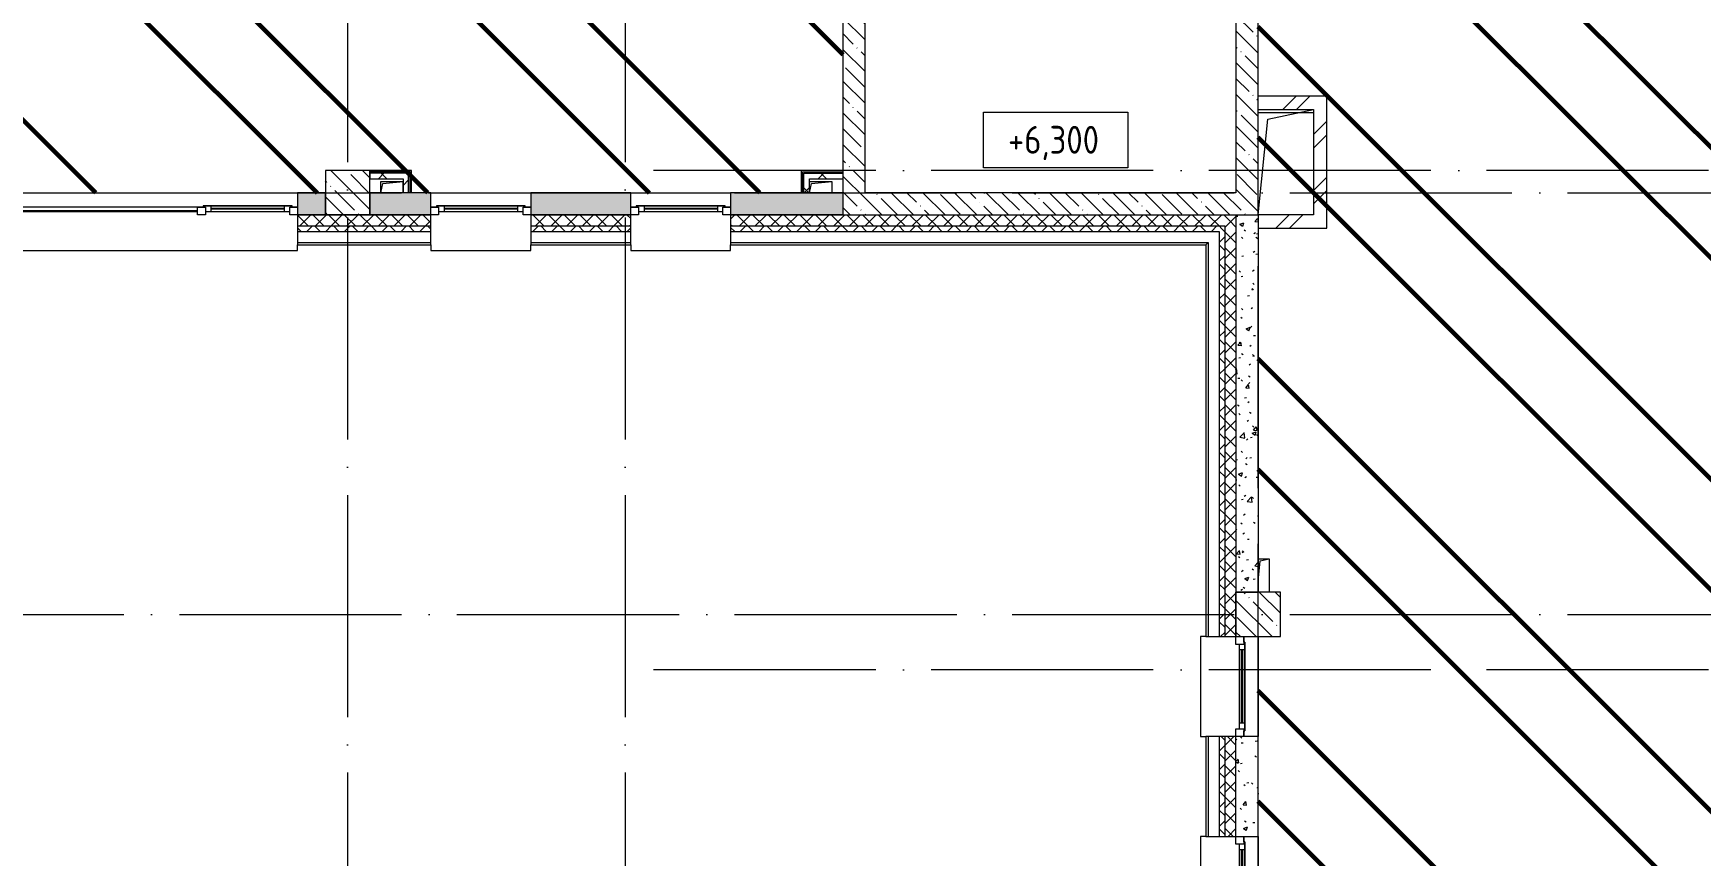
# Model space of a CAD drawing. Header units: millimetres. Extents: x -68946 to 288321, y -402657 to 324925.
# Drawn here: x 121923 to 136938, y -238104 to -230695 of the extents above; entities that cross this region are included whole.
import ezdxf

# ---------------------------------------------------------------- set-up
doc = ezdxf.new("R2010")
doc.units = ezdxf.units.MM
doc.linetypes.add('ADSK_Линия сетки', pattern=[2500, 2000, -250, 0, -250])
for name, color, linetype, lineweight in [('3.4) ПТ-1.2      4 вып', 1, 'Continuous', 60), ('A-____-NOTE-TEXT', 250, 'Continuous', 9), ('A-DETL-GENF-OTLN', 250, 'Continuous', 5), ('A-FLOR-____-OTLN', 192, 'Continuous', 9), ('A-GLAZ-____-MCUT', 250, 'Continuous', 9), ('A-GLAZ-____-OTLN', 250, 'Continuous', 5), ('A-WALL-____-MCUT', 250, 'Continuous', 13), ('A-WALL-____-PATT', 250, 'Continuous', 13), ('A-WALL-FNSH-MCUT', 250, 'Continuous', 13), ('G-____-____-DIMS', 250, 'Continuous', 9), ('I-WALL-____-OTLN', 250, 'Continuous', 9), ('S-COLS-____-MCUT', 250, 'Continuous', 25), ('S-COLS-____-OTLN', 250, 'Continuous', 9), ('S-GRID-____-OTLN', 250, 'Continuous', 9)]:
    doc.layers.add(name, color=color, linetype=linetype, lineweight=lineweight)
doc.styles.add('GOST Common_1', font='', dxfattribs={"width": 0.9, "height": 250})
doc.styles.get('GOST Common_1').set_extended_font_data('GOST Common')
pattern_1 = [(135, (28052.9, -258555.93), (-84.85281, -84.85281), []), (225, (28052.9, -258555.93), (84.85281, -84.85281), [])]
pattern_2 = [(45, (28052.91, -258555.93), (-70.71068, 70.71068), []), (135, (28052.91, -258555.93), (-70.71068, -70.71068), [])]
pattern_3 = [(135, (28052.9, -258555.93), (-142.5612, -142.5612), []), (135, (28195.47, -258555.93), (-142.5612, -142.5612), [252.016, -50.403, 3.353, -47.05])]
pattern_4 = [(50, (28052.9, -258555.93), (364.3679, -31.8783), [38.1, -419.1]), (355, (28052.9, -258555.93), (-70.4859, 382.1133), [30.48, -335.28]), (100.451, (28083.27, -258558.6), (293.885, 350.2334), [32.38, -356.18]), (46.184, (28052.9, -258454.33), (542.1585, -84.0858), [57.15, -628.65]), (96.636, (28098.1, -258461.34), (474.805, 494.8554), [48.57, -534.27]), (351.184, (28052.9, -258454.33), (474.8102, 494.85), [45.72, -502.92]), (21, (28103.7, -258479.73), (303.2285, -204.5305), [38.1, -419.1]), (326, (28103.7, -258479.73), (123.6039, 368.376), [30.48, -335.28]), (71.451, (28128.97, -258496.77), (426.8341, 163.8427), [32.38, -356.18]), (37.5, (28052.9, -258555.93), (6.17665, 169.11015), [16.764, -314.452, 16.764, -323.596, -336.55]), (37.5, (28052.9, -258555.93), (6.17665, 169.11015), [-671.576, 16.764, -319.786]), (7.5, (28052.9, -258555.93), (133.63888, 200.3615), [16.764, -177.292, 16.764, -306.832, -128.27]), (7.5, (28052.9, -258555.93), (133.63888, 200.3615), [-517.652, 16.764, -111.506]), (327.5, (27939.62, -258555.93), (271.18182, -11.45836), [16.764, -110.236, 16.764, -379.476, -525.78]), (327.5, (27939.62, -258555.93), (271.18182, -11.45836), [-523.24, 16.764, -509.016]), (317.5, (27888.82, -258555.93), (296.2585, 50.85285), [16.764, -148.336, 16.764, -246.38, -373.38]), (317.5, (27888.82, -258555.93), (296.2585, 50.85285), [-428.244, 16.764, -356.616])]
pattern_5 = [(45, (28052.9, -258555.93), (-141.42136, 141.42136), []), (135, (28052.9, -258555.93), (-141.42136, -141.42136), [])]
pattern_6 = [(45, (28052.9, -258555.93), (-251.4472, 251.4472), []), (45, (28052.9, -258174.93), (-251.4472, 251.4472), [])]

# ---------------------------------------------------------------- blocks, each defined once
blk = doc.blocks.new('Окно_СКБ_1Ст1 - 120_Окно_СКБ_1Ст_900_ОК3л-29018692-АР1_Маркировочный план 3 этажа секция 2_3')
at = {"layer": 'A-GLAZ-____-MCUT'}
for p, q in [((-450, -195), (-450, -125)), ((-450, -125), (-380, -125)), ((-380, -125), (-380, -195)), ((380, -195), (380, -125)), ((380, -125), (450, -125)), ((450, -125), (450, -195)), ((-380, -195), (-450, -195)), ((-380, -195), (-400, -195)), ((-400, -195), (-400, -205)), ((-400, -205), (400, -205)), ((400, -205), (-400, -205)), ((380, -155), (-380, -155)), ((-380, -155), (-380, -195)), ((-330, -205), (-330, -155)), ((330, -205), (330, -155)), ((380, -195), (380, -155)), ((450, -195), (380, -195)), ((400, -195), (380, -195)), ((400, -205), (400, -195))]:
    blk.add_line(p, q, dxfattribs=at)
at = {"layer": 'A-GLAZ-____-MCUT', "lineweight": 5}
for p, q in [((-330, -175), (330, -175)), ((330, -185), (-330, -185))]:
    blk.add_line(p, q, dxfattribs=at)
at = {"layer": 'A-GLAZ-____-OTLN'}
for p, q in [((-450, -195), (-400, -195)), ((400, -195), (450, -195))]:
    blk.add_line(p, q, dxfattribs=at)
blk = doc.blocks.new('Окно_СКБ_1Ст1 - 120_Окно_СКБ_1Ст_900_ОК6Л-29019242-АР1_Маркировочный план 3 этажа секция 2_3')
at = {"layer": 'A-GLAZ-____-MCUT'}
for p, q in [((-450, -195), (-450, -125)), ((-450, -125), (-380, -125)), ((-380, -125), (-380, -195)), ((380, -195), (380, -125)), ((380, -125), (450, -125)), ((450, -125), (450, -195)), ((-380, -195), (-450, -195)), ((-380, -195), (-400, -195)), ((-400, -195), (-400, -205)), ((-400, -205), (400, -205)), ((400, -205), (-400, -205)), ((380, -155), (-380, -155)), ((-380, -155), (-380, -195)), ((-330, -205), (-330, -155)), ((330, -205), (330, -155)), ((380, -195), (380, -155)), ((450, -195), (380, -195)), ((400, -195), (380, -195)), ((400, -205), (400, -195))]:
    blk.add_line(p, q, dxfattribs=at)
at = {"layer": 'A-GLAZ-____-MCUT', "lineweight": 5}
for p, q in [((-330, -175), (330, -175)), ((330, -185), (-330, -185))]:
    blk.add_line(p, q, dxfattribs=at)
at = {"layer": 'A-GLAZ-____-OTLN'}
for p, q in [((-450, -195), (-400, -195)), ((400, -195), (450, -195))]:
    blk.add_line(p, q, dxfattribs=at)
blk = doc.blocks.new('Окно_СКБ_2Ст1 - Окно_СКБ_2Ст_2700_ОК9Л-29019189-АР1_Маркировочный план 3 этажа секция 2_3')
at = {"layer": 'A-GLAZ-____-MCUT'}
for p, q in [((-1350, -195), (-1350, -125)), ((-1350, -125), (-1280, -125)), ((-1280, -125), (-1280, -195)), ((-520, -195), (-520, -125)), ((-520, -125), (-450, -125)), ((-450, -125), (-450, -195)), ((1280, -195), (1280, -125)), ((1280, -125), (1350, -125)), ((1350, -125), (1350, -195)), ((-1280, -195), (-1350, -195)), ((-1280, -195), (-1300, -195)), ((-1300, -195), (-1300, -205)), ((-1300, -205), (-500, -205)), ((-500, -205), (-1300, -205)), ((-520, -155), (-1280, -155)), ((-1280, -155), (-1280, -195)), ((-1230, -205), (-1230, -155)), ((-570, -205), (-570, -155)), ((-520, -195), (-520, -155)), ((-450, -195), (-520, -195)), ((-500, -195), (-520, -195)), ((-500, -205), (-500, -195)), ((1350, -195), (1280, -195))]:
    blk.add_line(p, q, dxfattribs=at)
at = {"layer": 'A-GLAZ-____-MCUT', "lineweight": 5}
for p, q in [((-1230, -175), (-570, -175)), ((-570, -185), (-1230, -185)), ((1280, -155), (-450, -155)), ((1280, -165), (-450, -165))]:
    blk.add_line(p, q, dxfattribs=at)
at = {"layer": 'A-GLAZ-____-OTLN'}
for p, q in [((-1350, -195), (-1300, -195)), ((-500, -195), (1350, -195))]:
    blk.add_line(p, q, dxfattribs=at)
blk = doc.blocks.new('Окно_СКБ_1Ст1 - 120_Окно_СКБ_1Ст_900_ОК6Л-29019246-АР1_Маркировочный план 3 этажа секция 2_3')
at = {"layer": 'A-GLAZ-____-MCUT'}
for p, q in [((-450, -195), (-450, -125)), ((-450, -125), (-380, -125)), ((-380, -125), (-380, -195)), ((380, -195), (380, -125)), ((380, -125), (450, -125)), ((450, -125), (450, -195)), ((-380, -195), (-450, -195)), ((-380, -195), (-400, -195)), ((-400, -195), (-400, -205)), ((-400, -205), (400, -205)), ((400, -205), (-400, -205)), ((380, -155), (-380, -155)), ((-380, -155), (-380, -195)), ((-330, -205), (-330, -155)), ((330, -205), (330, -155)), ((380, -195), (380, -155)), ((450, -195), (380, -195)), ((400, -195), (380, -195)), ((400, -205), (400, -195))]:
    blk.add_line(p, q, dxfattribs=at)
at = {"layer": 'A-GLAZ-____-MCUT', "lineweight": 5}
for p, q in [((-330, -175), (330, -175)), ((330, -185), (-330, -185))]:
    blk.add_line(p, q, dxfattribs=at)
at = {"layer": 'A-GLAZ-____-OTLN'}
for p, q in [((-450, -195), (-400, -195)), ((400, -195), (450, -195))]:
    blk.add_line(p, q, dxfattribs=at)
blk = doc.blocks.new('Окно_СКБ_1Ст1 - 120_Окно_СКБ_1Ст_900_ОК3л-29018696-АР1_Маркировочный план 3 этажа секция 2_3')
at = {"layer": 'A-GLAZ-____-MCUT'}
for p, q in [((-450, -195), (-450, -125)), ((-450, -125), (-380, -125)), ((-380, -125), (-380, -195)), ((380, -195), (380, -125)), ((380, -125), (450, -125)), ((450, -125), (450, -195)), ((-380, -195), (-450, -195)), ((-380, -195), (-400, -195)), ((-400, -195), (-400, -205)), ((-400, -205), (400, -205)), ((400, -205), (-400, -205)), ((380, -155), (-380, -155)), ((-380, -155), (-380, -195)), ((-330, -205), (-330, -155)), ((330, -205), (330, -155)), ((380, -195), (380, -155)), ((450, -195), (380, -195)), ((400, -195), (380, -195)), ((400, -205), (400, -195))]:
    blk.add_line(p, q, dxfattribs=at)
at = {"layer": 'A-GLAZ-____-MCUT', "lineweight": 5}
for p, q in [((-330, -175), (330, -175)), ((330, -185), (-330, -185))]:
    blk.add_line(p, q, dxfattribs=at)
at = {"layer": 'A-GLAZ-____-OTLN'}
for p, q in [((-450, -195), (-400, -195)), ((400, -195), (450, -195))]:
    blk.add_line(p, q, dxfattribs=at)
blk = doc.blocks.new('WNW_Отлив1 - Отлив_металлический 2-28596055-АР1_Маркировочный план 3 этажа секция 2_3')
at = {"layer": 'A-GLAZ-____-OTLN'}
for p, q in [((450, 320), (-450, 320)), ((-450, 320), (-450, 270)), ((450, 270), (450, 320))]:
    blk.add_line(p, q, dxfattribs=at)
blk = doc.blocks.new('WNW_Отлив1 - Отлив_металлический 2-28596188-АР1_Маркировочный план 3 этажа секция 2_3')
at = {"layer": 'A-GLAZ-____-OTLN'}
for p, q in [((1350, 320), (-1350, 320)), ((-1350, 320), (-1350, 270)), ((1350, 270), (1350, 320))]:
    blk.add_line(p, q, dxfattribs=at)
blk = doc.blocks.new('_Wn_-As_OpeningMEP_floor__Rectangular - _Wn_-As_OpeningMEP_floor__Rectangular-V149-АР1_Маркировочный план 3 этажа секция 2_3')
at = {"layer": 'A-DETL-GENF-OTLN', "lineweight": 5}
for p, q in [((-50, -50), (-32, 132)), ((-32, 132), (50, 150))]:
    blk.add_line(p, q, dxfattribs=at)
blk = doc.blocks.new('_Wn_-As_OpeningMEP_floor__Rectangular - _Wn_-As_OpeningMEP_floor__Rectangular-V148-АР1_Маркировочный план 3 этажа секция 2_3')
at = {"layer": 'A-DETL-GENF-OTLN', "lineweight": 5}
for p, q in [((-100, 0), (-82, 82)), ((-82, 82), (100, 100))]:
    blk.add_line(p, q, dxfattribs=at)
blk = doc.blocks.new('_Wn_-As_OpeningMEP_floor__Rectangular - _Wn_-As_OpeningMEP_floor__Rectangular-39996176-АР1_Маркировочный план 3 этажа секция 2_3')
at = {"layer": 'A-DETL-GENF-OTLN', "lineweight": 5}
for p, q in [((-163, 438), (250, 525)), ((-250, -425), (-163, 438))]:
    blk.add_line(p, q, dxfattribs=at)
blk = doc.blocks.new('Высотные отметки - Рамка-32693647-АР1_Маркировочный план 3 этажа секция 2_3')
at = {"layer": 'A-____-NOTE-TEXT'}
for p, q in [((-6.5, 0), (-6.5, 5)), ((-6.5, 5), (6.5, 5)), ((6.5, 5), (6.5, 0)), ((6.5, 0), (-6.5, 0))]:
    blk.add_line(p, q, dxfattribs=at)

msp = doc.modelspace()

# ---------------------------------------------------------------- hatches: boundary and pattern name
at = {"layer": '3.4) ПТ-1.2      4 вып'}
h = msp.add_hatch(dxfattribs=at)
h.set_pattern_fill('ANSI32', color=256, scale=222, angle=90)
h.paths.add_polyline_path([(141452.9057, -222880.9286), (132952.9057, -222880.9286), (132952.9057, -239330.9286), (141452.9057, -239330.9286)])
h = msp.add_hatch(dxfattribs=at)
h.set_pattern_fill('ANSI32', color=256, scale=222, angle=90)
h.paths.add_polyline_path([(129212.9057, -222980.9286), (121452.9061, -222980.9286), (121452.9061, -232130.9286), (129212.9057, -232130.9286)])
at = {"layer": 'A-WALL-____-PATT', "lineweight": 15}
h = msp.add_hatch(dxfattribs=at)
h.set_pattern_fill('FP_19', color=256, style=0, pattern_type=2)
h.set_pattern_definition(pattern_3)
h.paths.add_polyline_path([(129412.8162, -232330.8689), (129412.9057, -232330.8689), (129412.9057, -225280.9608), (129212.9057, -225280.9608), (129212.9057, -232330.8689), (129412.7566, -232330.8689)])
h.paths.add_polyline_path([(129257.8747, -223640.9608), (129412.9057, -223640.9608), (129412.9057, -222455.9292), (129212.9057, -222455.9292), (129212.9057, -223640.9608)])
h = msp.add_hatch(dxfattribs=at)
h.set_pattern_fill('FP_19', color=256, style=0, pattern_type=2)
h.set_pattern_definition(pattern_3)
h.paths.add_polyline_path([(132752.9063, -232130.8689), (132952.9063, -232130.8689), (132952.9063, -230430.9286), (132752.9063, -230430.9286), (132752.9063, -231449.0772)])
h.paths.add_polyline_path([(132752.9063, -230030.9286), (132952.9063, -230030.9286), (132952.9063, -226230.9286), (132752.9063, -226230.9286), (132752.9063, -230016.7154)])
h.paths.add_polyline_path([(132952.9063, -225830.9286), (132952.9063, -225280.9608), (132752.9063, -225280.9608), (132752.9063, -225830.9286)])
h.paths.add_polyline_path([(132752.9063, -223640.9608), (132952.9063, -223640.9608), (132952.9063, -222980.9286), (132752.9063, -222980.9286), (132752.9063, -223610.9608)])
h = msp.add_hatch(dxfattribs=at)
h.set_pattern_fill('FP_2', color=256, style=0, pattern_type=2)
h.set_pattern_definition(pattern_6)
h.paths.add_polyline_path([(133152.9057, -231380.8982), (133452.9063, -231380.8982), (133452.9063, -231260.8982), (132952.9063, -231260.8982), (132952.9063, -231380.8982)])
h = msp.add_hatch(dxfattribs=at)
h.set_pattern_fill('FP_2', color=256, style=0, pattern_type=2)
h.set_pattern_definition(pattern_6)
h.paths.add_polyline_path([(133453.0388, -232330.8689), (133572.9063, -232330.8689), (133572.9063, -231260.8982), (133452.9063, -231260.8982), (133452.9063, -232330.8689)])
h = msp.add_hatch(dxfattribs=at)
h.set_pattern_fill('FP_52', color=256, style=0, pattern_type=2)
h.set_pattern_definition(pattern_5)
h.paths.add_polyline_path([(125253.0251, -232005.9286), (125303.0251, -232005.9286), (125303.0251, -231955.9286), (124952.9057, -231955.9286), (124952.9057, -232005.9286), (125193.8962, -232005.9286)])
h = msp.add_hatch(dxfattribs=at)
h.set_pattern_fill('FP_52', color=256, style=0, pattern_type=2)
h.set_pattern_definition(pattern_5)
h.paths.add_polyline_path([(128862.9057, -232005.9286), (129212.9057, -232005.9286), (129212.9057, -231955.9286), (128862.9057, -231955.9286)])
h = msp.add_hatch(dxfattribs=at)
h.set_pattern_fill('FP_52', color=256, style=0, pattern_type=2)
h.set_pattern_definition(pattern_5)
h.paths.add_polyline_path([(125253.0251, -232130.9286), (125303.0251, -232130.9286), (125303.0251, -232005.9286), (125253.0251, -232005.9286), (125253.0251, -232130.9163)])
h = msp.add_hatch(dxfattribs=at)
h.set_pattern_fill('FP_52', color=256, style=0, pattern_type=2)
h.set_pattern_definition(pattern_5)
h.paths.add_polyline_path([(128910.8044, -232130.9286), (128912.9057, -232130.9286), (128912.9057, -232005.9286), (128862.9057, -232005.9286), (128862.9057, -232130.9286)])
h = msp.add_hatch(dxfattribs=at)
h.set_pattern_fill('FP_124', color=256, style=0, pattern_type=2)
h.set_pattern_definition(pattern_4)
h.paths.add_polyline_path([(129212.3031, -232330.9286), (129212.9057, -232330.8689), (129212.9057, -232130.9286), (128202.9057, -232130.9286), (128202.9057, -232330.9286), (128235.0029, -232330.9286)])
h.paths.add_polyline_path([(121602.9057, -232330.9286), (121602.9057, -232130.9286), (120802.9057, -232130.9286), (120802.9057, -232330.9286), (121476.9879, -232330.9286)])
h.paths.add_polyline_path([(126883.3999, -232330.9286), (127302.9057, -232330.8689), (127302.9057, -232130.9286), (126402.9057, -232130.9286), (126402.9057, -232330.9286)])
h.paths.add_polyline_path([(125502.9057, -232330.9286), (125502.9057, -232130.9286), (124952.9057, -232130.9286), (124953.2339, -232330.9286)])
h.paths.add_polyline_path([(124552.7566, -232330.9286), (124552.9057, -232330.8689), (124552.9057, -232130.9286), (124302.9057, -232130.9286), (124302.9057, -232330.9286)])
h.paths.add_polyline_path([(99902.9057, -232330.9286), (101352.9057, -232330.8689), (101352.9057, -232130.9286), (99902.9057, -232130.9286), (99902.9057, -232330.8689)])
h.paths.add_polyline_path([(98202.9057, -232330.9286), (98202.9057, -232130.9286), (97752.9057, -232130.9286), (97753.1742, -232330.9286), (97823.9355, -232330.9286)])
h.paths.add_polyline_path([(117422.179, -232330.9286), (117702.9057, -232330.8689), (117702.9057, -232130.9286), (116902.9057, -232130.9286), (116902.9057, -232330.9286)])
h.paths.add_polyline_path([(118602.9057, -232330.9286), (119502.9057, -232330.8689), (119502.9057, -232130.9286), (118602.9057, -232130.9286), (118602.9057, -232330.8689)])
h.paths.add_polyline_path([(113367.37, -232330.9286), (113802.9057, -232330.8689), (113802.9057, -232130.9286), (112302.9057, -232130.9286), (112302.9057, -232330.9286)])
h.paths.add_polyline_path([(111402.9057, -232330.9286), (111402.9057, -232130.9286), (111202.9057, -232130.9286), (111203.0251, -232330.9286)])
h.paths.add_polyline_path([(110802.7267, -232330.9286), (110802.9057, -232330.8689), (110802.9057, -232130.9286), (110502.9057, -232130.9286), (110502.9057, -232330.9286), (110664.164, -232330.9286)])
h.paths.add_polyline_path([(109602.9057, -232330.9286), (109602.9057, -232130.9286), (108352.9057, -232130.9286), (108352.9057, -232330.9286), (109312.561, -232330.9286)])
h.paths.add_polyline_path([(103902.9057, -232330.9286), (103902.9057, -232130.9286), (103052.9057, -232130.9286), (103052.9057, -232330.9286)])
h.paths.add_polyline_path([(102652.667, -232330.9286), (102652.9057, -232330.8689), (102652.9057, -232130.9286), (102252.9057, -232130.9286), (102252.9057, -232330.9286), (102554.546, -232330.9286)])
h = msp.add_hatch(dxfattribs=at)
h.set_pattern_fill('FP_19', color=256, style=0, pattern_type=2)
h.set_pattern_definition(pattern_3)
h.paths.add_polyline_path([(132482.9063, -232330.8689), (132952.9051, -232330.8677), (132952.8838, -232130.8689), (129412.9057, -232130.9286), (129412.9057, -232330.8689), (132289.8119, -232330.8689)])
h = msp.add_hatch(dxfattribs=at)
h.set_pattern_fill('FP_49', color=256, style=0, pattern_type=2)
h.set_pattern_definition(pattern_2)
h.paths.add_polyline_path([(131062.9276, -232430.8689), (132652.9063, -232430.8689), (132752.8838, -232330.8689), (128202.9057, -232330.9286), (128202.9057, -232430.8689), (130938.2089, -232430.8689)])
h.paths.add_polyline_path([(125502.9057, -232430.8689), (125502.9057, -232330.9286), (124302.9057, -232330.9286), (124302.9057, -232430.8689)])
h.paths.add_polyline_path([(126883.3999, -232430.8689), (127302.9057, -232430.8689), (127302.3687, -232330.9286), (126402.9057, -232330.9286), (126402.9057, -232430.8689)])
h.paths.add_polyline_path([(118602.9057, -232430.8689), (119502.9057, -232430.8689), (119502.3687, -232330.9286), (118602.9057, -232330.9286)])
h.paths.add_polyline_path([(121602.9057, -232430.8689), (121602.9057, -232330.9286), (120402.9057, -232330.9286), (120402.9057, -232430.8689), (121476.9879, -232430.8689)])
h.paths.add_polyline_path([(117422.179, -232430.8689), (117702.9057, -232430.8689), (117702.9057, -232330.9286), (116502.9057, -232330.9286), (116502.9057, -232430.8689), (116902.9057, -232430.8689)])
h.paths.add_polyline_path([(113367.37, -232430.8689), (113802.9057, -232430.8689), (113802.0107, -232330.9286), (112302.9057, -232330.9286), (112302.9057, -232430.8689)])
h.paths.add_polyline_path([(110664.164, -232430.8689), (111402.9057, -232430.8689), (111402.9057, -232330.9286), (110502.9057, -232330.9286), (110502.9057, -232430.8689)])
h.paths.add_polyline_path([(109602.9057, -232430.8689), (109602.9057, -232330.9286), (107952.9057, -232330.9286), (107952.9057, -232430.8689), (109312.561, -232430.8689)])
h.paths.add_polyline_path([(102554.546, -232430.8689), (103902.9057, -232430.8689), (103902.9057, -232330.9286), (102252.9057, -232330.9286), (102252.9057, -232430.8689)])
h.paths.add_polyline_path([(101202.943, -232430.8689), (101352.9057, -232430.8689), (101352.0405, -232330.9286), (99902.9057, -232330.9286), (99902.9057, -232430.8689)])
h.paths.add_polyline_path([(97302.9356, -232430.8689), (98202.9057, -232430.8689), (98202.9057, -232330.9286), (97252.9057, -232330.9286), (97252.9057, -232430.8689)])
h = msp.add_hatch(dxfattribs=at)
h.set_pattern_fill('FP_49', color=256, style=0, pattern_type=2)
h.set_pattern_definition(pattern_2)
h.paths.add_polyline_path([(132652.9063, -239530.9286), (132752.9057, -239530.9136), (132752.9063, -238830.9286), (132652.9063, -238830.9286), (132652.9063, -239527.8881)])
h.paths.add_polyline_path([(132690.5692, -237930.9286), (132752.9063, -237930.9286), (132752.9063, -237030.9286), (132652.9063, -237030.9286), (132652.9063, -237930.9286)])
h.paths.add_polyline_path([(132652.9063, -236130.9286), (132752.9057, -236130.9286), (132752.8838, -232330.8914), (132652.9063, -232430.8689), (132652.9063, -235430.8689)])
h = msp.add_hatch(dxfattribs=at)
h.set_pattern_fill('FP_124', color=256, style=0, pattern_type=2)
h.set_pattern_definition(pattern_4)
h.paths.add_polyline_path([(132952.9063, -235430.8689), (132952.9051, -232330.8689), (132752.9063, -232330.8982), (132752.9063, -235430.8689), (132866.7964, -235430.8689)])
h = msp.add_hatch(dxfattribs=at)
h.set_pattern_fill('FP_2', color=256, style=0, pattern_type=2)
h.set_pattern_definition(pattern_6)
h.paths.add_polyline_path([(133513.5954, -232450.8689), (133572.9063, -232450.8689), (133572.9063, -232330.8689), (132952.9063, -232330.8982), (132952.9063, -232450.8689), (133510.118, -232450.8689)])
h = msp.add_hatch(dxfattribs=at)
h.set_pattern_fill('FP_48', color=256, style=0, pattern_type=2)
h.set_pattern_definition(pattern_1)
h.paths.add_polyline_path([(132602.9063, -232480.8689), (132652.9063, -232430.8689), (128202.9057, -232430.8689), (128202.9057, -232480.8689), (132502.9063, -232480.8689)])
h.paths.add_polyline_path([(127302.9057, -232480.8689), (127302.9057, -232430.8689), (126402.9057, -232430.8689), (126402.9057, -232480.8689), (126883.3999, -232480.8689)])
h.paths.add_polyline_path([(124952.9057, -232480.8689), (125502.9057, -232480.8689), (125502.9057, -232430.8689), (124302.9057, -232430.8689), (124302.9057, -232480.8689)])
h.paths.add_polyline_path([(120402.9057, -232480.8689), (121602.9057, -232480.8689), (121602.9057, -232430.8689), (120402.9057, -232430.8689)])
h.paths.add_polyline_path([(119502.9057, -232480.8689), (119502.9057, -232430.8689), (118602.9057, -232430.8689), (118602.9057, -232480.8689), (118773.7819, -232480.8689)])
h.paths.add_polyline_path([(117702.9057, -232480.8689), (117702.9057, -232430.8689), (116502.9057, -232430.8689), (116502.9057, -232480.8689), (117422.179, -232480.8689)])
h.paths.add_polyline_path([(112302.9057, -232480.8689), (113802.9057, -232480.8689), (113802.9057, -232430.8689), (112302.9057, -232430.8689), (112302.9057, -232456.0511)])
h.paths.add_polyline_path([(111402.9057, -232480.8689), (111402.9057, -232430.8689), (110502.9057, -232430.8689), (110502.9057, -232480.8689), (110664.164, -232480.8689)])
h.paths.add_polyline_path([(107952.9057, -232480.8689), (109602.9057, -232480.8689), (109602.9057, -232430.8689), (107952.9057, -232430.8689)])
h.paths.add_polyline_path([(102554.546, -232480.8689), (103902.9057, -232480.8689), (103902.9057, -232430.8689), (102252.9057, -232430.8689), (102252.9057, -232480.8689)])
h.paths.add_polyline_path([(101352.9057, -232480.8689), (101352.9057, -232430.8689), (99902.9057, -232430.8689), (99902.9057, -232480.8689), (101202.943, -232480.8689)])
h.paths.add_polyline_path([(97202.9057, -232480.8689), (98202.9057, -232480.8689), (98202.9057, -232430.8689), (97202.9057, -232430.8689)])
h = msp.add_hatch(dxfattribs=at)
h.set_pattern_fill('FP_48', color=256, style=0, pattern_type=2)
h.set_pattern_definition(pattern_1)
h.paths.add_polyline_path([(132652.9063, -239630.9286), (132652.9063, -238830.9286), (132602.9063, -238830.9286), (132602.9063, -239630.9286)])
h.paths.add_polyline_path([(132652.9063, -237930.9286), (132652.9063, -237030.9286), (132602.9063, -237030.9286), (132602.9063, -237930.9286)])
h.paths.add_polyline_path([(132652.9063, -236130.9286), (132652.9063, -232430.8689), (132602.9063, -232480.8689), (132602.9063, -236130.9286), (132620.4399, -236130.9286)])
h = msp.add_hatch(dxfattribs=at)
h.set_pattern_fill('FP_124', color=256, style=0, pattern_type=2)
h.set_pattern_definition(pattern_4)
h.paths.add_polyline_path([(132764.0174, -239130.9286), (132952.9063, -239130.9286), (132952.9063, -238830.9286), (132752.9063, -238830.9286), (132752.9063, -239130.9286)])
h.paths.add_polyline_path([(132952.9063, -237930.9286), (132952.9063, -237030.9286), (132752.9063, -237030.9286), (132752.9063, -237930.9286), (132797.3506, -237930.9286)])
h.paths.add_polyline_path([(132858.4614, -235730.9286), (132952.9063, -235730.9286), (132952.9063, -235430.8689), (132752.9063, -235430.8689), (132752.9063, -235730.9286), (132762.9083, -235730.9286)])
at = {"layer": 'S-COLS-____-OTLN', "lineweight": 5}
h = msp.add_hatch(dxfattribs=at)
h.set_pattern_fill('FP_19', color=256, style=0, pattern_type=2)
h.set_pattern_definition(pattern_3)
h.paths.add_polyline_path([(124552.9057, -232330.9286), (124952.9057, -232330.8689), (124952.9057, -231930.9286), (124552.9057, -231930.9286), (124552.9057, -232330.8689)])
h = msp.add_hatch(dxfattribs=at)
h.set_pattern_fill('FP_19', color=256, style=0, pattern_type=2)
h.set_pattern_definition(pattern_3)
h.paths.add_polyline_path([(133101.6871, -236130.9286), (133152.9057, -236130.9286), (133152.9057, -235730.9286), (132752.9063, -235730.9286), (132752.9063, -236130.9286), (133090.588, -236130.9286)])

# ---------------------------------------------------------------- linework, layer by layer
at = {"layer": 'A-FLOR-____-OTLN', "lineweight": 5}
for p, q in [((125052.5767, -232130.9286), (125052.5767, -232030.9286)), ((125052.5767, -232030.9286), (125252.5767, -232030.9286)), ((125252.5767, -232030.9286), (125252.5767, -232130.9286)), ((128912.9057, -232030.9286), (129112.9057, -232030.9286)), ((129112.9057, -232030.9286), (129112.9057, -232130.9286)), ((132952.9063, -235430.9286), (133053.4597, -235430.9286)), ((133053.4597, -235430.9286), (133053.4597, -235730.9286))]:
    msp.add_line(p, q, dxfattribs=at)
at = {"layer": 'A-WALL-____-MCUT', "color": 250, "lineweight": 15}
for p, q in [((129212.9057, -225310.9608), (129212.9057, -232330.8689)), ((129412.9057, -232130.8689), (129412.9057, -225310.9608)), ((132752.9063, -230430.9286), (132752.9063, -232130.8689)), ((132952.9063, -232330.8689), (132952.9063, -230430.9286)), ((132752.9063, -232130.8689), (129412.9057, -232130.8689)), ((129212.9057, -232330.8689), (132952.9063, -232330.8689))]:
    msp.add_line(p, q, dxfattribs=at)
at = {"layer": 'A-WALL-____-MCUT', "color": 7, "lineweight": 15}
for p, q in [((133572.9063, -231260.8982), (132952.9063, -231260.8982)), ((133572.9063, -232450.8689), (133572.9063, -231260.8982)), ((132952.9063, -231380.8982), (133452.9063, -231380.8982)), ((133452.9063, -231380.8982), (133452.9063, -232330.8689)), ((124952.9057, -231955.9286), (124952.9057, -232005.9286)), ((125303.0251, -231955.9286), (124952.9057, -231955.9286)), ((125303.0251, -232130.9286), (125303.0251, -231955.9286)), ((128862.9057, -231955.9286), (129212.9057, -231955.9286)), ((128862.9057, -232130.9286), (128862.9057, -231955.9286)), ((124952.9057, -232005.9286), (125253.0251, -232005.9286)), ((125253.0251, -232005.9286), (125253.0251, -232130.9286)), ((128912.9057, -232005.9286), (129212.9057, -232005.9286)), ((128912.9057, -232130.9286), (128912.9057, -232005.9286)), ((124552.9057, -232130.9286), (124302.9057, -232130.9286)), ((124302.9057, -232130.9286), (124302.9057, -232330.9286)), ((125502.9057, -232130.9286), (124952.9057, -232130.9286)), ((125502.9057, -232330.9286), (125502.9057, -232130.9286)), ((127302.9057, -232130.9286), (126402.9057, -232130.9286)), ((126402.9057, -232130.9286), (126402.9057, -232330.9286)), ((127302.9057, -232330.9286), (127302.9057, -232130.9286)), ((129212.9057, -232130.9286), (128202.9057, -232130.9286)), ((128202.9057, -232130.9286), (128202.9057, -232330.9286)), ((124552.9057, -232330.8689), (124302.9057, -232330.8689)), ((124302.9057, -232330.9286), (124552.9057, -232330.9286)), ((125502.9057, -232330.8689), (124952.9057, -232330.8689)), ((124952.9057, -232330.9286), (125502.9057, -232330.9286)), ((127302.9057, -232330.8689), (126402.9057, -232330.8689)), ((126402.9057, -232330.9286), (127302.9057, -232330.9286)), ((129212.9057, -232330.8689), (128202.9057, -232330.8689)), ((128202.9057, -232330.9286), (129212.9057, -232330.9286)), ((129212.9057, -232330.9286), (129212.9057, -232330.8689)), ((132752.9063, -232330.8689), (132752.9063, -235730.9286)), ((133452.9063, -232330.8689), (132952.9063, -232330.8689)), ((132952.9063, -232330.8689), (132952.9063, -235730.9286)), ((124302.9057, -232430.8689), (124302.9057, -232480.8689)), ((124302.9057, -232430.8689), (125502.9057, -232430.8689)), ((124302.9057, -232480.8689), (125502.9057, -232480.8689)), ((125502.9057, -232480.8689), (125502.9057, -232430.8689)), ((126402.9057, -232430.8689), (126402.9057, -232480.8689)), ((126402.9057, -232430.8689), (127302.9057, -232430.8689)), ((126402.9057, -232480.8689), (127302.9057, -232480.8689)), ((127302.9057, -232480.8689), (127302.9057, -232430.8689)), ((128202.9057, -232430.8689), (128202.9057, -232480.8689)), ((128202.9057, -232430.8689), (132652.9063, -232430.8689)), ((128202.9057, -232480.8689), (132602.9063, -232480.8689)), ((132602.9063, -232480.8689), (132602.9063, -236130.9286)), ((132652.9063, -232430.8689), (132652.9063, -236130.9286)), ((132952.9063, -232450.8689), (133572.9063, -232450.8689)), ((132602.9063, -236130.9286), (132652.9063, -236130.9286)), ((132652.9063, -237030.9286), (132602.9063, -237030.9286)), ((132602.9063, -237030.9286), (132602.9063, -237930.9286)), ((132652.9063, -237030.9286), (132652.9063, -237930.9286)), ((132752.9063, -237930.9286), (132752.9063, -237030.9286)), ((132952.9063, -237030.9286), (132752.9063, -237030.9286)), ((132952.9063, -237930.9286), (132952.9063, -237030.9286)), ((132602.9063, -237930.9286), (132652.9063, -237930.9286)), ((132752.9063, -237930.9286), (132952.9063, -237930.9286))]:
    msp.add_line(p, q, dxfattribs=at)
at = {"layer": 'A-WALL-____-MCUT', "lineweight": 15}
for p, q in [((125315.5251, -231943.4286), (124952.9057, -231943.4286)), ((125315.5251, -232130.9286), (125315.5251, -231943.4286)), ((128850.4057, -231943.4286), (129212.9057, -231943.4286)), ((128850.4057, -232130.9286), (128850.4057, -231943.4286)), ((124552.9057, -232330.9286), (124552.9057, -232130.9286)), ((124952.9057, -232130.9286), (124952.9057, -232330.9286)), ((124302.9057, -232580.8689), (125502.9057, -232580.8689)), ((126402.9057, -232580.8689), (127302.9057, -232580.8689)), ((128202.9057, -232580.8689), (132502.9063, -232580.8689)), ((132482.9063, -232600.8689), (132502.9063, -232580.8689)), ((132502.9063, -232580.8689), (132502.9063, -236130.9286)), ((132752.9063, -235730.9286), (132952.9063, -235730.9286)), ((132502.9063, -237030.9286), (132502.9063, -237930.9286))]:
    msp.add_line(p, q, dxfattribs=at)
at = {"layer": 'A-WALL-____-MCUT', "color": 10, "lineweight": 15}
for p, q in [((124302.9057, -232330.9286), (124302.9057, -232430.8689)), ((124952.9057, -232330.8689), (124552.9057, -232330.8689)), ((125502.9057, -232430.8689), (125502.9057, -232330.9286)), ((126402.9057, -232330.9286), (126402.9057, -232430.8689)), ((127302.9057, -232430.8689), (127302.9057, -232330.9286)), ((128202.9057, -232330.9286), (128202.9057, -232430.8689)), ((124302.9057, -232480.8689), (124302.9057, -232580.8689)), ((125502.9057, -232580.8689), (125502.9057, -232480.8689)), ((126402.9057, -232480.8689), (126402.9057, -232580.8689)), ((127302.9057, -232580.8689), (127302.9057, -232480.8689)), ((128202.9057, -232480.8689), (128202.9057, -232580.8689)), ((132752.9063, -236130.9286), (132752.9063, -235730.9286)), ((132502.9063, -236130.9286), (132602.9063, -236130.9286)), ((132652.9063, -236130.9286), (132752.9063, -236130.9286)), ((132602.9063, -237030.9286), (132502.9063, -237030.9286)), ((132752.9063, -237030.9286), (132652.9063, -237030.9286)), ((132502.9063, -237930.9286), (132602.9063, -237930.9286)), ((132652.9063, -237930.9286), (132752.9063, -237930.9286))]:
    msp.add_line(p, q, dxfattribs=at)
at = {"layer": 'A-WALL-FNSH-MCUT', "lineweight": 15}
for p, q in [((125328.0251, -231930.9286), (124952.9057, -231930.9286)), ((124952.9057, -231930.9286), (124952.9057, -231955.9286)), ((125328.0251, -232130.9286), (125328.0251, -231930.9286)), ((129212.9057, -231930.9286), (128837.9057, -231930.9286)), ((128837.9057, -231930.9286), (128837.9057, -232130.9286)), ((124302.9057, -232580.8689), (124302.9057, -232600.8689)), ((124302.9057, -232600.8689), (125502.9057, -232600.8689)), ((125502.9057, -232600.8689), (125502.9057, -232580.8689)), ((126402.9057, -232580.8689), (126402.9057, -232600.8689)), ((126402.9057, -232600.8689), (127302.9057, -232600.8689)), ((127302.9057, -232600.8689), (127302.9057, -232580.8689)), ((128202.9057, -232580.8689), (128202.9057, -232600.8689)), ((128202.9057, -232600.8689), (132482.9063, -232600.8689)), ((132482.9063, -232600.8689), (132482.9063, -236130.9286)), ((132482.9063, -236130.9286), (132502.9063, -236130.9286)), ((132502.9063, -237030.9286), (132482.9063, -237030.9286)), ((132482.9063, -237030.9286), (132482.9063, -237930.9286)), ((132482.9063, -237930.9286), (132502.9063, -237930.9286))]:
    msp.add_line(p, q, dxfattribs=at)
at = {"layer": 'I-WALL-____-OTLN', "lineweight": 15}
for p, q in [((133452.9063, -231410.8689), (132952.9063, -231410.8689)), ((125252.458, -232130.9286), (125252.458, -232030.9286)), ((121602.9057, -232130.9286), (124302.9057, -232130.9286)), ((125502.9057, -232130.9286), (126402.9057, -232130.9286)), ((127302.9057, -232130.9286), (128202.9057, -232130.9286)), ((132952.9063, -236130.9286), (132952.9063, -237030.9286)), ((132952.9063, -237930.9286), (132952.9063, -238830.9286))]:
    msp.add_line(p, q, dxfattribs=at)
at = {"layer": 'S-COLS-____-MCUT', "lineweight": 5}
for p, q in [((124952.9057, -231930.9286), (124552.9057, -231930.9286)), ((124552.9057, -231930.9286), (124552.9057, -232130.9286)), ((124952.9057, -232130.9286), (124952.9057, -231930.9286)), ((124552.9057, -232330.9286), (124952.9057, -232330.9286)), ((132752.9057, -235730.9286), (132752.9057, -236130.9286)), ((133152.9057, -235730.9286), (132952.9063, -235730.9286)), ((133152.9057, -236130.9286), (133152.9057, -235730.9286)), ((132752.9057, -236130.9286), (133152.9057, -236130.9286))]:
    msp.add_line(p, q, dxfattribs=at)
at = {"layer": 'S-COLS-____-OTLN', "lineweight": 5}
for p, q in [((124552.9057, -232130.9286), (124552.9057, -232330.9286)), ((124952.9057, -232330.9286), (124952.9057, -232130.9286)), ((132952.9063, -235730.9286), (132752.9057, -235730.9286))]:
    msp.add_line(p, q, dxfattribs=at)
at = {"layer": 'S-GRID-____-OTLN', "linetype": 'ADSK_Линия сетки'}
for p, q in [((124752.9057, -197353.9241), (124752.9057, -262294.7685)), ((127252.9057, -197353.9241), (127252.9057, -262294.7685)), ((132952.9057, -262294.7685), (132952.9057, -197353.9241)), ((184510.8783, -231930.9286), (127372.9057, -231930.9286)), ((93236.8325, -232130.9286), (181888.5828, -232130.9286)), ((93236.8325, -235930.9286), (181748.3453, -235930.9286)), ((184510.8783, -236430.9286), (127372.9057, -236430.9286))]:
    msp.add_line(p, q, dxfattribs=at)

# ---------------------------------------------------------------- block references
at = {"layer": 'A-GLAZ-____-OTLN'}
for name, p in [('_Wn_-As_OpeningMEP_floor__Rectangular - _Wn_-As_OpeningMEP_floor__Rectangular-39996176-АР1_Маркировочный план 3 этажа секция 2_3', (133202.9063, -231905.8982)), ('_Wn_-As_OpeningMEP_floor__Rectangular - _Wn_-As_OpeningMEP_floor__Rectangular-V148-АР1_Маркировочный план 3 этажа секция 2_3', (125152.5767, -232130.9286)), ('_Wn_-As_OpeningMEP_floor__Rectangular - _Wn_-As_OpeningMEP_floor__Rectangular-V148-АР1_Маркировочный план 3 этажа секция 2_3', (129012.9057, -232130.9286)), ('_Wn_-As_OpeningMEP_floor__Rectangular - _Wn_-As_OpeningMEP_floor__Rectangular-V149-АР1_Маркировочный план 3 этажа секция 2_3', (133003.4488, -235580.9286))]:
    msp.add_blockref(name, p, dxfattribs=at)
for name, p, rotation in [('Окно_СКБ_2Ст1 - Окно_СКБ_2Ст_2700_ОК9Л-29019189-АР1_Маркировочный план 3 этажа секция 2_3', (122952.9057, -232455.8689), 180), ('Окно_СКБ_1Ст1 - 120_Окно_СКБ_1Ст_900_ОК3л-29018692-АР1_Маркировочный план 3 этажа секция 2_3', (125952.9057, -232455.8689), 180), ('Окно_СКБ_1Ст1 - 120_Окно_СКБ_1Ст_900_ОК6Л-29019242-АР1_Маркировочный план 3 этажа секция 2_3', (127752.9057, -232455.8689), 180), ('WNW_Отлив1 - Отлив_металлический 2-28596188-АР1_Маркировочный план 3 этажа секция 2_3', (122952.9057, -232330.8689), 180), ('WNW_Отлив1 - Отлив_металлический 2-28596055-АР1_Маркировочный план 3 этажа секция 2_3', (125952.9057, -232330.8689), 180), ('WNW_Отлив1 - Отлив_металлический 2-28596055-АР1_Маркировочный план 3 этажа секция 2_3', (127752.9057, -232330.8689), 180), ('WNW_Отлив1 - Отлив_металлический 2-28596055-АР1_Маркировочный план 3 этажа секция 2_3', (132752.9063, -236580.9286), 89.99999999999986), ('Окно_СКБ_1Ст1 - 120_Окно_СКБ_1Ст_900_ОК6Л-29019246-АР1_Маркировочный план 3 этажа секция 2_3', (132627.9063, -236580.9286), 89.99999999999986), ('WNW_Отлив1 - Отлив_металлический 2-28596055-АР1_Маркировочный план 3 этажа секция 2_3', (132752.9063, -238380.9286), 89.99999999999986), ('Окно_СКБ_1Ст1 - 120_Окно_СКБ_1Ст_900_ОК3л-29018696-АР1_Маркировочный план 3 этажа секция 2_3', (132627.9063, -238380.9286), 89.99999999999986)]:
    msp.add_blockref(name, p, dxfattribs=dict(at, rotation=rotation))
at = {"layer": 'G-____-____-DIMS', "xscale": 99.99999999999993, "yscale": 99.99999999999993, "zscale": 99.99999999999993}
msp.add_blockref('Высотные отметки - Рамка-32693647-АР1_Маркировочный план 3 этажа секция 2_3', (131128.7253, -231906.1528), dxfattribs=at)

# ---------------------------------------------------------------- texts
at = {"layer": 'G-____-____-DIMS', "insert": (130700.0492, -231529.4457), "char_height": 250, "width": 1028.822569, "attachment_point": 1, "line_spacing_factor": 1.022761, "style": 'GOST Common_1'}
msp.add_mtext('+6,300', dxfattribs=at)

doc.saveas('drawing.dxf')
